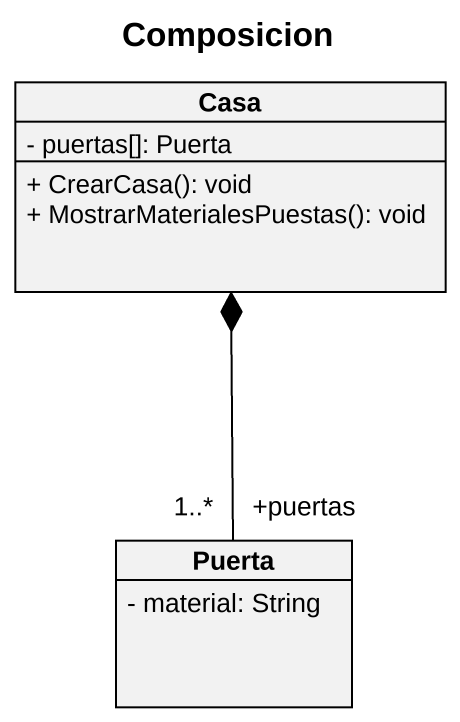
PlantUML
@startuml
title Composicion
hide circle
hide empty members
skinparam classAttributeIconSize 0
class Casa {
  - puertas[]: Puerta
  + CrearCasa(): void
  + MostrarMaterialesPuestas(): void
}
class Puerta {
  - material: String
}
Puerta "+puertas\n1..*" -up-* Casa
@enduml
